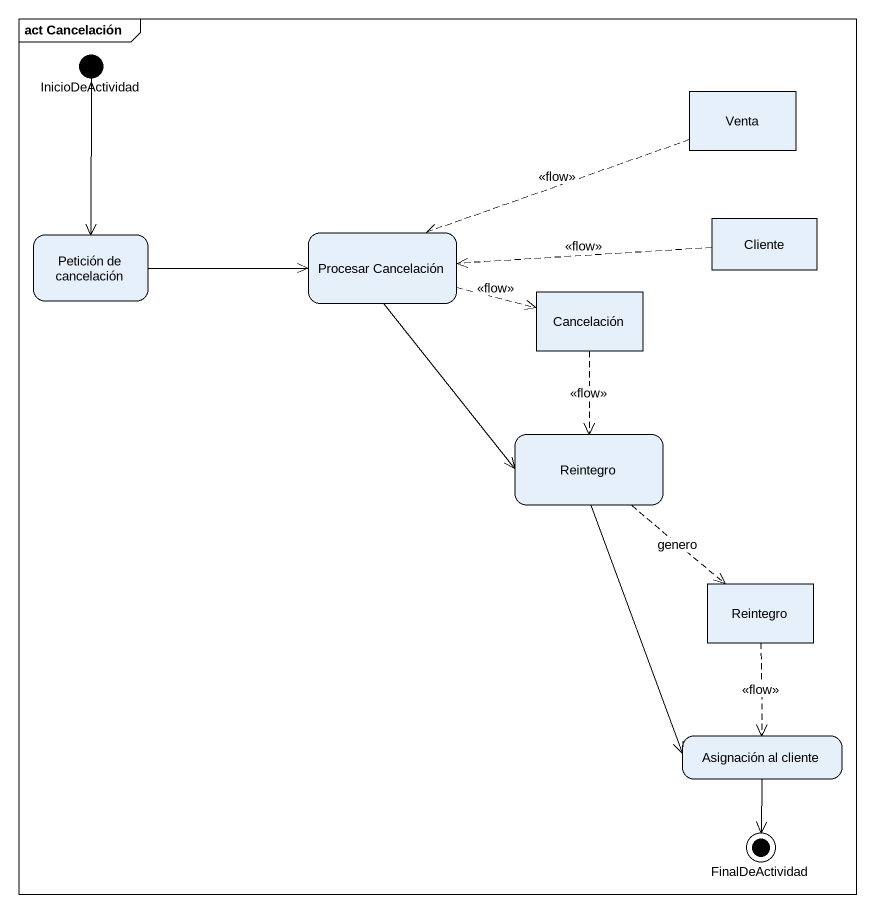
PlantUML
@startuml
mainframe act Cancelación
hide empty description
state InicioDeActividad <<start>>
state Venta <<object>>
state "Petición de cancelación" as Petición_de_cancelación
state "Procesar Cancelación" as Procesar_Cancelación
state Cliente <<object>>
state Cancelación <<object>>
state Reintegro
state "Reintegro" as Reintegro_2 <<object>>
state "Asignación al cliente" as Asignación_al_cliente
state FinalDeActividad <<end>>
InicioDeActividad --> Petición_de_cancelación
Venta -left[dashed]-> Procesar_Cancelación : <<flow>>
Petición_de_cancelación -right-> Procesar_Cancelación
Procesar_Cancelación -right[dashed]-> Cancelación : <<flow>>
Procesar_Cancelación --> Reintegro
Cliente -left[dashed]-> Procesar_Cancelación : <<flow>>
Cancelación -[dashed]-> Reintegro : <<flow>>
Reintegro -[dashed]-> Reintegro_2 : genero
Reintegro --> Asignación_al_cliente
Reintegro_2 -[dashed]-> Asignación_al_cliente : <<flow>>
Asignación_al_cliente --> FinalDeActividad
@enduml
